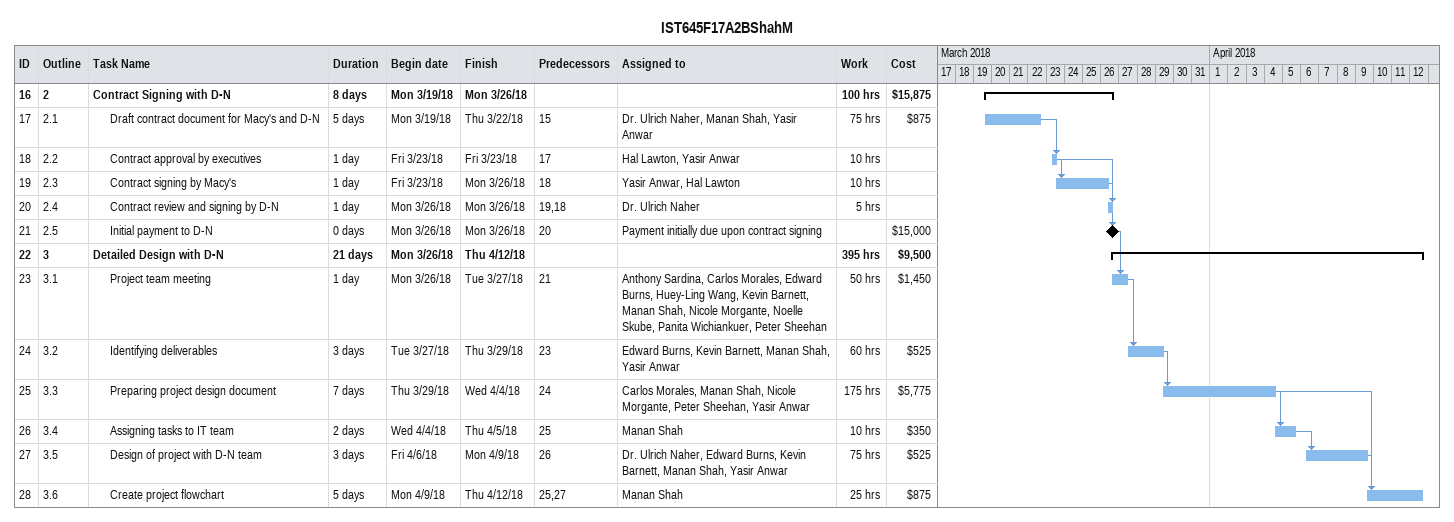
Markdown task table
IST645F17A2BShahM

| ID | WBS | Task | Duration | Start | Finish | Predecessors | Resources | Work (h) | Cost ($) |
|---|---|---|---|---|---|---|---|---|---|
| 16 | 2 | **Contract Signing with D-N** | 8d | 2018-03-19 | 2018-03-26 |  |  | 100 | 15875 |
| 17 | 2.1 | Draft contract document for Macy's and D-N | 5d | 2018-03-19 | 2018-03-22 | 15 | Dr. Ulrich Naher, Manan Shah, Yasir Anwar | 75 | 875 |
| 18 | 2.2 | Contract approval by executives | 1d | 2018-03-23 | 2018-03-23 | 17 | Hal Lawton, Yasir Anwar | 10 |  |
| 19 | 2.3 | Contract signing by Macy's | 1d | 2018-03-23 | 2018-03-26 | 18 | Yasir Anwar, Hal Lawton | 10 |  |
| 20 | 2.4 | Contract review and signing by D-N | 1d | 2018-03-26 | 2018-03-26 | 19, 18 | Dr. Ulrich Naher | 5 |  |
| 21 | 2.5 | Initial payment to D-N | 0d | 2018-03-26 | 2018-03-26 | 20 | Payment initially due upon contract signing |  | 15000 |
| 22 | 3 | **Detailed Design with D-N** | 21d | 2018-03-26 | 2018-04-12 |  |  | 395 | 9500 |
| 23 | 3.1 | Project team meeting | 1d | 2018-03-26 | 2018-03-27 | 21 | Anthony Sardina, Carlos Morales, Edward Burns, Huey-Ling Wang, Kevin Barnett, Manan Shah, Nicole Morgante, Noelle Skube, Panita Wichiankuer, Peter Sheehan | 50 | 1450 |
| 24 | 3.2 | Identifying deliverables | 3d | 2018-03-27 | 2018-03-29 | 23 | Edward Burns, Kevin Barnett, Manan Shah, Yasir Anwar | 60 | 525 |
| 25 | 3.3 | Preparing project design document | 7d | 2018-03-29 | 2018-04-04 | 24 | Carlos Morales, Manan Shah, Nicole Morgante, Peter Sheehan, Yasir Anwar | 175 | 5775 |
| 26 | 3.4 | Assigning tasks to IT team | 2d | 2018-04-04 | 2018-04-05 | 25 | Manan Shah | 10 | 350 |
| 27 | 3.5 | Design of project with D-N team | 3d | 2018-04-06 | 2018-04-09 | 26 | Dr. Ulrich Naher, Edward Burns, Kevin Barnett, Manan Shah, Yasir Anwar | 75 | 525 |
| 28 | 3.6 | Create project flowchart | 5d | 2018-04-09 | 2018-04-12 | 25, 27 | Manan Shah | 25 | 875 |
